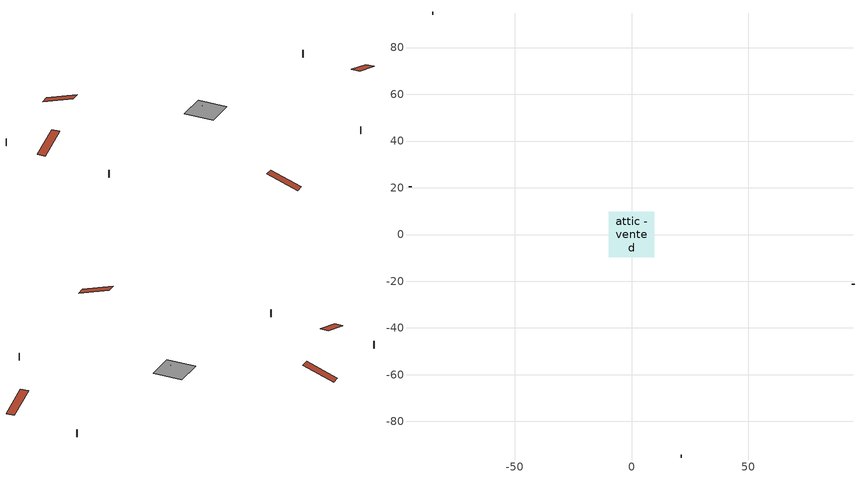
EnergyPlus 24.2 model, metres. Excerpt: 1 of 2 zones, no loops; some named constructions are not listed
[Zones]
attic - vented
 floor to conditioned space (Floor2 construction Reversed): -9.73,-9.73 -9.73,9.73 9.73,9.73 9.73,-9.73 z6.78
 floor to conditioned space (Floor3 construction Reversed): -4.34,-4.34 -4.34,4.34 4.34,4.34 4.34,-4.34 z6.78
 wall outside (Wall7 construction): -84.82,94.77 -85.22,94.77 / 21.16,-94.77 21.55,-94.77 / -94.77,20.71 -94.77,20.32 / 94.77,-21.39 94.77,-21 z1.9:6.78
 roof outside (Roof1 construction): -32.84,94.77,6.78 -32.84,74.04,13.69 -27.38,74.04,13.69 -27.38,94.77,6.78; -63.61,-94.77,6.78 -63.61,-74.04,13.69 -69.07,-74.04,13.69 -69.07,-94.77,6.78; -94.77,63.61,6.78 -74.04,63.61,13.69 -74.04,69.07,13.69 -94.77,69.07,6.78; 94.77,-63.61,6.78 74.04,-63.61,13.69 74.04,-69.07,13.69 94.77,-69.07,6.78
[Construction]
Floor2 construction: ceiling loosefill ins, ceiling stud and cavity, gypsum board
Floor3 construction: ceiling loosefill ins 1, ceiling stud and cavity 1, gypsum board
[EnergyManagementSystem:Sensor]
Name | Output:Variable or Output:Meter Index Key | Output:Variable or Output:Meter
s_sol_13 | Wall1:270 | Surface Inside Face Solar Radiation Heat Gain Energy
s_sol_14 | Wall1:90 | Surface Inside Face Solar Radiation Heat Gain Energy
s_sol_15 | Wall2:0 | Surface Inside Face Solar Radiation Heat Gain Energy
s_sol_16 | Wall2:180 | Surface Inside Face Solar Radiation Heat Gain Energy
s_sol_17 | Wall2:270 | Surface Inside Face Solar Radiation Heat Gain Energy
s_sol_18 | Wall2:90 | Surface Inside Face Solar Radiation Heat Gain Energy
s_sol_19 | Wall3:0 | Surface Inside Face Solar Radiation Heat Gain Energy
s_sol_2 | Floor3 | Surface Inside Face Solar Radiation Heat Gain Energy
s_sol_20 | Wall3:180 | Surface Inside Face Solar Radiation Heat Gain Energy
s_sol_21 | Wall3:270 | Surface Inside Face Solar Radiation Heat Gain Energy
s_sol_22 | Wall3:90 | Surface Inside Face Solar Radiation Heat Gain Energy
s_sol_23 | Wall4:0 | Surface Inside Face Solar Radiation Heat Gain Energy
s_sol_24 | Wall4:180 | Surface Inside Face Solar Radiation Heat Gain Energy
s_sol_25 | Wall4:270 | Surface Inside Face Solar Radiation Heat Gain Energy
s_sol_26 | Wall4:90 | Surface Inside Face Solar Radiation Heat Gain Energy
s_sol_27 | Wall5:0 | Surface Inside Face Solar Radiation Heat Gain Energy
s_sol_28 | Wall5:180 | Surface Inside Face Solar Radiation Heat Gain Energy
s_sol_29 | Wall5:270 | Surface Inside Face Solar Radiation Heat Gain Energy
s_sol_3 | FoundationWall1 | Surface Inside Face Solar Radiation Heat Gain Energy
s_sol_30 | Wall5:90 | Surface Inside Face Solar Radiation Heat Gain Energy
s_sol_31 | Wall6:0 | Surface Inside Face Solar Radiation Heat Gain Energy
s_sol_32 | Wall6:180 | Surface Inside Face Solar Radiation Heat Gain Energy
s_sol_33 | Wall6:270 | Surface Inside Face Solar Radiation Heat Gain Energy
s_sol_34 | Wall6:90 | Surface Inside Face Solar Radiation Heat Gain Energy
s_sol_35 | Wall8:0 | Surface Inside Face Solar Radiation Heat Gain Energy
s_sol_36 | Wall8:180 | Surface Inside Face Solar Radiation Heat Gain Energy
s_sol_37 | Wall8:270 | Surface Inside Face Solar Radiation Heat Gain Energy
s_sol_38 | Wall8:90 | Surface Inside Face Solar Radiation Heat Gain Energy
s_sol_4 | inferred conditioned ceiling | Surface Inside Face Solar Radiation Heat Gain Energy
s_sol_5 | inferred conditioned floor | Surface Inside Face Solar Radiation Heat Gain Energy
s_sol_6 | RimJoist1:0 | Surface Inside Face Solar Radiation Heat Gain Energy
s_sol_7 | RimJoist1:180 | Surface Inside Face Solar Radiation Heat Gain Energy
s_sol_8 | RimJoist1:270 | Surface Inside Face Solar Radiation Heat Gain Energy
s_sol_9 | RimJoist1:90 | Surface Inside Face Solar Radiation Heat Gain Energy
s_surf | Floor1 | Surface Inside Face Net Surface Thermal Radiation Heat Gain Energy
s_surf_1 | Floor2 | Surface Inside Face Net Surface Thermal Radiation Heat Gain Energy
s_surf_10 | Slab1 | Surface Inside Face Net Surface Thermal Radiation Heat Gain Energy
s_surf_11 | Wall1:0 | Surface Inside Face Net Surface Thermal Radiation Heat Gain Energy
s_surf_12 | Wall1:180 | Surface Inside Face Net Surface Thermal Radiation Heat Gain Energy
s_surf_13 | Wall1:270 | Surface Inside Face Net Surface Thermal Radiation Heat Gain Energy
s_surf_14 | Wall1:90 | Surface Inside Face Net Surface Thermal Radiation Heat Gain Energy
s_surf_15 | Wall2:0 | Surface Inside Face Net Surface Thermal Radiation Heat Gain Energy
s_surf_16 | Wall2:180 | Surface Inside Face Net Surface Thermal Radiation Heat Gain Energy
s_surf_17 | Wall2:270 | Surface Inside Face Net Surface Thermal Radiation Heat Gain Energy
s_surf_18 | Wall2:90 | Surface Inside Face Net Surface Thermal Radiation Heat Gain Energy
s_surf_19 | Wall3:0 | Surface Inside Face Net Surface Thermal Radiation Heat Gain Energy
s_surf_2 | Floor3 | Surface Inside Face Net Surface Thermal Radiation Heat Gain Energy
s_surf_20 | Wall3:180 | Surface Inside Face Net Surface Thermal Radiation Heat Gain Energy
s_surf_21 | Wall3:270 | Surface Inside Face Net Surface Thermal Radiation Heat Gain Energy
s_surf_22 | Wall3:90 | Surface Inside Face Net Surface Thermal Radiation Heat Gain Energy
s_surf_23 | Wall4:0 | Surface Inside Face Net Surface Thermal Radiation Heat Gain Energy
s_surf_24 | Wall4:180 | Surface Inside Face Net Surface Thermal Radiation Heat Gain Energy
s_surf_25 | Wall4:270 | Surface Inside Face Net Surface Thermal Radiation Heat Gain Energy
s_surf_26 | Wall4:90 | Surface Inside Face Net Surface Thermal Radiation Heat Gain Energy
s_surf_27 | Wall5:0 | Surface Inside Face Net Surface Thermal Radiation Heat Gain Energy
s_surf_28 | Wall5:180 | Surface Inside Face Net Surface Thermal Radiation Heat Gain Energy
s_surf_29 | Wall5:270 | Surface Inside Face Net Surface Thermal Radiation Heat Gain Energy
s_surf_3 | FoundationWall1 | Surface Inside Face Net Surface Thermal Radiation Heat Gain Energy
s_surf_30 | Wall5:90 | Surface Inside Face Net Surface Thermal Radiation Heat Gain Energy
s_surf_31 | Wall6:0 | Surface Inside Face Net Surface Thermal Radiation Heat Gain Energy
s_surf_32 | Wall6:180 | Surface Inside Face Net Surface Thermal Radiation Heat Gain Energy
s_surf_33 | Wall6:270 | Surface Inside Face Net Surface Thermal Radiation Heat Gain Energy
s_surf_34 | Wall6:90 | Surface Inside Face Net Surface Thermal Radiation Heat Gain Energy
s_surf_35 | Wall8:0 | Surface Inside Face Net Surface Thermal Radiation Heat Gain Energy
s_surf_36 | Wall8:180 | Surface Inside Face Net Surface Thermal Radiation Heat Gain Energy
s_surf_37 | Wall8:270 | Surface Inside Face Net Surface Thermal Radiation Heat Gain Energy
s_surf_38 | Wall8:90 | Surface Inside Face Net Surface Thermal Radiation Heat Gain Energy
s_surf_4 | inferred conditioned ceiling | Surface Inside Face Net Surface Thermal Radiation Heat Gain Energy
s_surf_5 | inferred conditioned floor | Surface Inside Face Net Surface Thermal Radiation Heat Gain Energy
s_surf_6 | RimJoist1:0 | Surface Inside Face Net Surface Thermal Radiation Heat Gain Energy
s_surf_7 | RimJoist1:180 | Surface Inside Face Net Surface Thermal Radiation Heat Gain Energy
s_surf_8 | RimJoist1:270 | Surface Inside Face Net Surface Thermal Radiation Heat Gain Energy
s_surf_9 | RimJoist1:90 | Surface Inside Face Net Surface Thermal Radiation Heat Gain Energy
[EnergyManagementSystem:Actuator]
Name | Actuated Component Unique | Actuated Component Type | Actuated Component Control Type
fridge_schedule_act | fridge schedule | Schedule:Constant | Schedule Value
infil_flow_act | infil flow | Zone Infiltration | Air Exchange Flow Rate
mech_vent_house_fan_cfis_act | mech vent house fan cfis | ElectricEquipment | Electricity Rate
mech_vent_house_fan_latent_load_act | mech vent house fan latent load | OtherEquipment | Power Level
mech_vent_house_fan_sensible_load_act | mech vent house fan sensible load | OtherEquipment | Power Level
natural_vent_flow_act | natural vent flow | Zone Infiltration | Air Exchange Flow Rate
water_heater_1_ec_adj_act | water heater energy adjustment2 | OtherEquipment | Power Level
water_heater_ec_adj_act | water heater energy adjustment1 | OtherEquipment | Power Level
whole_house_fan_act | whole house fan | ElectricEquipment | Electricity Rate
whole_house_fan_flow_act | whole house fan flow | Zone Infiltration | Air Exchange Flow Rate
whole_house_fan_mix_act | whole house fan mix | ZoneMixing | Air Exchange Flow Rate
[EnergyManagementSystem:Program]
component_loads_program: Set loads_htg_walls = 0; Set loads_htg_rim_joists = 0; Set loads_htg_foundation_walls = 0; Set loads_htg_floors = 0; Set loads_htg_slabs = 0; Set loads_htg_ceilings = 0; Set loads_htg_roofs = 0; Set loads_htg_windows_conduction = 0; Set loads_htg_windows_solar = 0; Set loads_htg_doors = 0; Set loads_htg_skylights_conduction = 0; Set loads_htg_skylights_solar = 0; Set loads_htg_internal_mass = 0; Set loads_htg_intgains = 0; Set loads_htg_lighting = 0; Set loads_htg_infil = 0; Set loads_htg_mechvent = 0; Set loads_htg_natvent = 0; Set loads_htg_whf = 0; Set loads_htg_ducts = 0; Set loads_clg_walls = 0; Set loads_clg_rim_joists = 0; Set loads_clg_foundation_walls = 0; Set loads_clg_floors = 0; Set loads_clg_slabs = 0; Set loads_clg_ceilings = 0; Set loads_clg_roofs = 0; Set loads_clg_windows_conduction = 0; Set loads_clg_windows_solar = 0; Set loads_clg_doors = 0; Set loads_clg_skylights_conduction = 0; Set loads_clg_skylights_solar = 0; Set loads_clg_internal_mass = 0; Set loads_clg_intgains = 0; Set loads_clg_lighting = 0; Set loads_clg_infil = 0; Set loads_clg_mechvent = 0; Set loads_clg_natvent = 0; Set loads_clg_whf = 0; Set loads_clg_ducts = 0; Set hr_walls = 0; Set hr_walls = hr_walls + s_conv_11 + s_ig_11 + s_sol_11 + s_lgt_11 + s_surf_11; Set hr_walls = hr_walls + s_conv_12 + s_ig_12 + s_sol_12 + s_lgt_12 + s_surf_12; Set hr_walls = hr_walls + s_conv_13 + s_ig_13 + s_sol_13 + s_lgt_13 + s_surf_13; Set hr_walls = hr_walls + s_conv_14 + s_ig_14 + s_sol_14 + s_lgt_14 + s_surf_14; Set hr_walls = hr_walls + s_conv_15 + s_ig_15 + s_sol_15 + s_lgt_15 + s_surf_15; Set hr_walls = hr_walls + s_conv_16 + s_ig_16 + s_sol_16 + s_lgt_16 + s_surf_16; Set hr_walls = hr_walls + s_conv_17 + s_ig_17 + s_sol_17 + s_lgt_17 + s_surf_17; Set hr_walls = hr_walls + s_conv_18 + s_ig_18 + s_sol_18 + s_lgt_18 + s_surf_18; Set hr_walls = hr_walls + s_conv_19 + s_ig_19 + s_sol_19 + s_lgt_19 + s_surf_19; Set hr_walls = hr_walls + s_conv_20 + s_ig_20 + s_sol_20 + s_lgt_20 + s_surf_20; Set hr_walls = hr_walls + s_conv_21 + s_ig_21 + s_sol_21 + s_lgt_21 + s_surf_21; Set hr_walls = hr_walls + s_conv_22 + s_ig_22 + s_sol_22 + s_lgt_22 + s_surf_22; Set hr_walls = hr_walls + s_conv_23 + s_ig_23 + s_sol_23 + s_lgt_23 + s_surf_23; Set hr_walls = hr_walls + s_conv_24 + s_ig_24 + s_sol_24 + s_lgt_24 + s_surf_24; Set hr_walls = hr_walls + s_conv_25 + s_ig_25 + s_sol_25 + s_lgt_25 + s_surf_25; Set hr_walls = hr_walls + s_conv_26 + s_ig_26 + s_sol_26 + s_lgt_26 + s_surf_26; Set hr_walls = hr_walls + s_conv_27 + s_ig_27 + s_sol_27 + s_lgt_27 + s_surf_27; Set hr_walls = hr_walls + s_conv_28 + s_ig_28 + s_sol_28 + s_lgt_28 + s_surf_28; Set hr_walls = hr_walls + s_conv_29 + s_ig_29 + s_sol_29 + s_lgt_29 + s_surf_29; Set hr_walls = hr_walls + s_conv_30 + s_ig_30 + s_sol_30 + s_lgt_30 + s_surf_30; Set hr_walls = hr_walls + s_conv_31 + s_ig_31 + s_sol_31 + s_lgt_31 + s_surf_31; Set hr_walls = hr_walls + s_conv_32 + s_ig_32 + s_sol_32 + s_lgt_32 + s_surf_32; Set hr_walls = hr_walls + s_conv_33 + s_ig_33 + s_sol_33 + s_lgt_33 + s_surf_33; Set hr_walls = hr_walls + s_conv_34 + s_ig_34 + s_sol_34 + s_lgt_34 + s_surf_34; Set hr_walls = hr_walls + s_conv_35 + s_ig_35 + s_sol_35 + s_lgt_35 + s_surf_35; Set hr_walls = hr_walls + s_conv_36 + s_ig_36 + s_sol_36 + s_lgt_36 + s_surf_36; Set hr_walls = hr_walls + s_conv_37 + s_ig_37 + s_sol_37 + s_lgt_37 + s_surf_37; Set hr_walls = hr_walls + s_conv_38 + s_ig_38 + s_sol_38 + s_lgt_38 + s_surf_38; Set hr_rim_joists = 0; Set hr_rim_joists = hr_rim_joists + s_conv_6 + s_ig_6 + s_sol_6 + s_lgt_6 + s_surf_6; Set hr_rim_joists = hr_rim_joists + s_conv_7 + s_ig_7 + s_sol_7 + s_lgt_7 + s_surf_7; Set hr_rim_joists = hr_rim_joists + s_conv_8 + s_ig_8 + s_sol_8 + s_lgt_8 + s_surf_8; Set hr_rim_joists = hr_rim_joists + s_conv_9 + s_ig_9 + s_sol_9 + s_lgt_9 + s_surf_9; Set hr_foundation_walls = 0; Set hr_foundation_walls = hr_foundation_walls + s_conv_3 + s_ig_3 + s_sol_3 + s_lgt_3 + s_surf_3; Set hr_floors = 0; Set hr_floors = hr_floors + s_conv + s_ig + s_sol + s_lgt + s_surf; Set hr_slabs = 0; Set hr_slabs = hr_slabs + s_conv_10 + s_ig_10 + s_sol_10 + s_lgt_10 + s_surf_10; Set hr_ceilings = 0; Set hr_ceilings = hr_ceilings + s_conv_1 + s_ig_1 + s_sol_1 + s_lgt_1 + s_surf_1; Set hr_ceilings = hr_ceilings + s_conv_2 + s_ig_2 + s_sol_2 + s_lgt_2 + s_surf_2; Set hr_roofs = 0; Set hr_windows_conduction = 0; Set hr_windows_conduction = hr_windows_conduction + ss_conv_4; Set hr_windows_conduction = hr_windows_conduction + ss_ig_4; Set hr_windows_conduction = hr_windows_conduction + ss_surf_4; Set hr_windows_conduction = hr_windows_conduction + ss_conv_5; Set hr_windows_conduction = hr_windows_conduction + ss_ig_5; Set hr_windows_conduction = hr_windows_conduction + ss_surf_5; Set hr_windows_conduction = hr_windows_conduction + ss_conv_6; Set hr_windows_conduction = hr_windows_conduction + ss_ig_6; Set hr_windows_conduction = hr_windows_conduction + ss_surf_6; Set hr_windows_conduction = hr_windows_conduction + ss_conv_7; Set hr_windows_conduction = hr_windows_conduction + ss_ig_7; Set hr_windows_conduction = hr_windows_conduction + ss_surf_7; Set hr_windows_conduction = hr_windows_conduction + ss_conv_8; Set hr_windows_conduction = hr_windows_conduction + ss_ig_8; Set hr_windows_conduction = hr_windows_conduction + ss_surf_8; Set hr_windows_conduction = hr_windows_conduction + ss_conv_9; Set hr_windows_conduction = hr_windows_conduction + ss_ig_9; Set hr_windows_conduction = hr_windows_conduction + ss_surf_9; Set hr_windows_conduction = hr_windows_conduction + ss_conv_10; Set hr_windows_conduction = hr_windows_conduction + ss_ig_10; Set hr_windows_conduction = hr_windows_conduction + ss_surf_10; Set hr_windows_conduction = hr_windows_conduction + ss_conv_11; Set hr_windows_conduction = hr_windows_conduction + ss_ig_11; Set hr_windows_conduction = hr_windows_conduction + ss_surf_11; Set hr_windows_conduction = hr_windows_conduction + ss_conv_12; Set hr_windows_conduction = hr_windows_conduction + ss_ig_12; Set hr_windows_conduction = hr_windows_conduction + ss_surf_12; Set hr_windows_conduction = hr_windows_conduction + ss_conv_13; Set hr_windows_conduction = hr_windows_conduction + ss_ig_13; Set hr_windows_conduction = hr_windows_conduction + ss_surf_13; Set hr_windows_conduction = hr_windows_conduction + ss_conv_14; Set hr_windows_conduction = hr_windows_conduction + ss_ig_14; Set hr_windows_conduction = hr_windows_conduction + ss_surf_14; Set hr_windows_conduction = hr_windows_conduction + ss_conv_15; Set hr_windows_conduction = hr_windows_conduction + ss_ig_15; Set hr_windows_conduction = hr_windows_conduction + ss_surf_15; Set hr_windows_conduction = hr_windows_conduction + ss_conv_16; Set hr_windows_conduction = hr_windows_conduction + ss_ig_16; Set hr_windows_conduction = hr_windows_conduction + ss_surf_16; Set hr_windows_conduction = hr_windows_conduction + ss_conv_17; Set hr_windows_conduction = hr_windows_conduction + ss_ig_17; Set hr_windows_conduction = hr_windows_conduction + ss_surf_17; Set hr_windows_conduction = hr_windows_conduction + ss_conv_18; Set hr_windows_conduction = hr_windows_conduction + ss_ig_18; Set hr_windows_conduction = hr_windows_conduction + ss_surf_18; Set hr_windows_conduction = hr_windows_conduction + ss_conv_19; Set hr_windows_conduction = hr_windows_conduction + ss_ig_19; Set hr_windows_conduction = hr_windows_conduction + ss_surf_19; Set hr_windows_conduction = hr_windows_conduction + ss_conv_20; Set hr_windows_conduction = hr_windows_conduction + ss_ig_20; Set hr_windows_conduction = hr_windows_conduction + ss_surf_20; Set hr_windows_conduction = hr_windows_conduction + ss_conv_21; Set hr_windows_conduction = hr_windows_conduction + ss_ig_21; Set hr_windows_conduction = hr_windows_conduction + ss_surf_21; Set hr_windows_conduction = hr_windows_conduction + ss_conv_22; Set hr_windows_conduction = hr_windows_conduction + ss_ig_22; Set hr_windows_conduction = hr_windows_conduction + ss_surf_22; Set hr_windows_conduction = hr_windows_conduction + ss_conv_23; Set hr_windows_conduction = hr_windows_conduction + ss_ig_23; Set hr_windows_conduction = hr_windows_conduction + ss_surf_23; Set hr_windows_conduction = hr_windows_conduction + ss_conv_24; Set hr_windows_conduction = hr_windows_conduction + ss_ig_24; Set hr_windows_conduction = hr_windows_conduction + ss_surf_24; Set hr_windows_conduction = hr_windows_conduction + ss_conv_25; Set hr_windows_conduction = hr_windows_conduction + ss_ig_25; Set hr_windows_conduction = hr_windows_conduction + ss_surf_25; Set hr_windows_conduction = hr_windows_conduction + ss_conv_26; Set hr_windows_conduction = hr_windows_conduction + ss_ig_26; Set hr_windows_conduction = hr_windows_conduction + ss_surf_26; Set hr_windows_conduction = hr_windows_conduction + ss_conv_27; Set hr_windows_conduction = hr_windows_conduction + ss_ig_27; Set hr_windows_conduction = hr_windows_conduction + ss_surf_27; Set hr_windows_conduction = hr_windows_conduction + ss_conv_28; Set hr_windows_conduction = hr_windows_conduction + ss_ig_28; Set hr_windows_conduction = hr_windows_conduction + ss_surf_28; Set hr_windows_conduction = hr_windows_conduction + ss_conv_31; Set hr_windows_conduction = hr_windows_conduction + ss_ig_31; Set hr_windows_conduction = hr_windows_conduction + ss_surf_31; Set hr_windows_conduction = hr_windows_conduction + ss_conv_32; Set hr_windows_conduction = hr_windows_conduction + ss_ig_32; Set hr_windows_conduction = hr_windows_conduction + ss_surf_32; Set hr_windows_conduction = hr_windows_conduction + ss_conv_33; Set hr_windows_conduction = hr_windows_conduction + ss_ig_33; Set hr_windows_conduction = hr_windows_conduction + ss_surf_33; Set hr_windows_conduction = hr_windows_conduction + ss_conv_34; Set hr_windows_conduction = hr_windows_conduction + ss_ig_34; Set hr_windows_conduction = hr_windows_conduction + ss_surf_34; Set hr_windows_conduction = hr_windows_conduction + ss_conv_35; Set hr_windows_conduction = hr_windows_conduction + ss_ig_35; Set hr_windows_conduction = hr_windows_conduction + ss_surf_35; Set hr_windows_conduction = hr_windows_conduction + ss_conv_36; Set hr_windows_conduction = hr_windows_conduction + ss_ig_36; Set hr_windows_conduction = hr_windows_conduction + ss_surf_36; Set hr_windows_conduction = hr_windows_conduction + ss_conv_37; Set hr_windows_conduction = hr_windows_conduction + ss_ig_37; Set hr_windows_conduction = hr_windows_conduction + ss_surf_37; Set hr_windows_conduction = hr_windows_conduction + ss_conv_38; Set hr_windows_conduction = hr_windows_conduction + ss_ig_38; Set hr_windows_conduction = hr_windows_conduction + ss_surf_38; Set hr_windows_conduction = hr_windows_conduction + ss_conv_39; Set hr_windows_conduction = hr_windows_conduction + ss_ig_39; Set hr_windows_conduction = hr_windows_conduction + ss_surf_39; Set hr_windows_conduction = hr_windows_conduction + ss_conv_40; Set hr_windows_conduction = hr_windows_conduction + ss_ig_40; Set hr_windows_conduction = hr_windows_conduction + ss_surf_40; Set hr_windows_conduction = hr_windows_conduction + ss_conv_41; Set hr_windows_conduction = hr_windows_conduction + ss_ig_41; Set hr_windows_conduction = hr_windows_conduction + ss_surf_41; Set hr_windows_conduction = hr_windows_conduction + ss_conv_42; Set hr_windows_conduction = hr_windows_conduction + ss_ig_42; Set hr_windows_conduction = hr_windows_conduction + ss_surf_42; Set hr_windows_conduction = hr_windows_conduction + ss_conv_43; Set hr_windows_conduction = hr_windows_conduction + ss_ig_43; Set hr_windows_conduction = hr_windows_conduction + ss_surf_43; Set hr_windows_conduction = hr_windows_conduction + ss_conv_44; Set hr_windows_conduction = hr_windows_conduction + ss_ig_44; Set hr_windows_conduction = hr_windows_conduction + ss_surf_44; Set hr_windows_conduction = hr_windows_conduction + ss_conv_45; Set hr_windows_conduction = hr_windows_conduction + ss_ig_45; Set hr_windows_conduction = hr_windows_conduction + ss_surf_45; Set hr_windows_conduction = hr_windows_conduction + ss_conv_46; Set hr_windows_conduction = hr_windows_conduction + ss_ig_46; Set hr_windows_conduction = hr_windows_conduction + ss_surf_46; Set hr_windows_conduction = hr_windows_conduction + ss_conv_47; Set hr_windows_conduction = hr_windows_conduction + ss_ig_47; Set hr_windows_conduction = hr_windows_conduction + ss_surf_47; Set hr_windows_conduction = hr_windows_conduction + ss_conv_48; Set hr_windows_conduction = hr_windows_conduction + ss_ig_48; Set hr_windows_conduction = hr_windows_conduction + ss_surf_48; Set hr_windows_conduction = hr_windows_conduction + ss_conv_49; Set hr_windows_conduction = hr_windows_conduction + ss_ig_49; Set hr_windows_conduction = hr_windows_conduction + ss_surf_49; Set hr_windows_conduction = hr_windows_conduction + ss_conv_50; Set hr_windows_conduction = hr_windows_conduction + ss_ig_50; Set hr_windows_conduction = hr_windows_conduction + ss_surf_50; Set hr_windows_solar = 0; Set hr_windows_solar = hr_windows_solar - ss_trans_in * ZoneTimestep * 3600 + ss_back_out * ZoneTimestep * 3600 + ss_trans_out * ZoneTimestep * 3600; Set hr_windows_solar = hr_windows_solar - ss_trans_in_1 * ZoneTimestep * 3600 + ss_back_out_1 * ZoneTimestep * 3600 + ss_trans_out_1 * ZoneTimestep * 3600; Set hr_windows_solar = hr_windows_solar - ss_trans_in_2 * ZoneTimestep * 3600 + ss_back_out_2 * ZoneTimestep * 3600 + ss_trans_out_2 * ZoneTimestep * 3600; Set hr_windows_solar = hr_windows_solar - ss_trans_in_3 * ZoneTimestep * 3600 + ss_back_out_3 * ZoneTimestep * 3600 + ss_trans_out_3 * ZoneTimestep * 3600; Set hr_windows_solar = hr_windows_solar - ss_trans_in_4 * ZoneTimestep * 3600 + ss_back_out_4 * ZoneTimestep * 3600 + ss_trans_out_4 * ZoneTimestep * 3600; Set hr_windows_solar = hr_windows_solar - ss_trans_in_5 * ZoneTimestep * 3600 + ss_back_out_5 * ZoneTimestep * 3600 + ss_trans_out_5 * ZoneTimestep * 3600; Set hr_windows_solar = hr_windows_solar - ss_trans_in_6 * ZoneTimestep * 3600 + ss_back_out_6 * ZoneTimestep * 3600 + ss_trans_out_6 * ZoneTimestep * 3600; Set hr_windows_solar = hr_windows_solar - ss_trans_in_7 * ZoneTimestep * 3600 + ss_back_out_7 * ZoneTimestep * 3600 + ss_trans_out_7 * ZoneTimestep * 3600; Set hr_windows_solar = hr_windows_solar - ss_trans_in_8 * ZoneTimestep * 3600 + ss_back_out_8 * ZoneTimestep * 3600 + ss_trans_out_8 * ZoneTimestep * 3600; Set hr_windows_solar = hr_windows_solar - ss_trans_in_9 * ZoneTimestep * 3600 + ss_back_out_9 * ZoneTimestep * 3600 + ss_trans_out_9 * ZoneTimestep * 3600; Set hr_windows_solar = hr_windows_solar - ss_trans_in_10 * ZoneTimestep * 3600 + ss_back_out_10 * ZoneTimestep * 3600 + ss_trans_out_10 * ZoneTimestep * 3600; Set hr_windows_solar = hr_windows_solar - ss_trans_in_11 * ZoneTimestep * 3600 + ss_back_out_11 * ZoneTimestep * 3600 + ss_trans_out_11 * ZoneTimestep * 3600; Set hr_windows_solar = hr_windows_solar - ss_trans_in_12 * ZoneTimestep * 3600 + ss_back_out_12 * ZoneTimestep * 3600 + ss_trans_out_12 * ZoneTimestep * 3600; Set hr_windows_solar = hr_windows_solar - ss_trans_in_13 * ZoneTimestep * 3600 + ss_back_out_13 * ZoneTimestep * 3600 + ss_trans_out_13 * ZoneTimestep * 3600; Set hr_windows_solar = hr_windows_solar - ss_trans_in_14 * ZoneTimestep * 3600 + ss_back_out_14 * ZoneTimestep * 3600 + ss_trans_out_14 * ZoneTimestep * 3600; Set hr_windows_solar = hr_windows_solar - ss_trans_in_15 * ZoneTimestep * 3600 + ss_back_out_15 * ZoneTimestep * 3600 + ss_trans_out_15 * ZoneTimestep * 3600; Set hr_windows_solar = hr_windows_solar - ss_trans_in_16 * ZoneTimestep * 3600 + ss_back_out_16 * ZoneTimestep * 3600 + ss_trans_out_16 * ZoneTimestep * 3600; Set hr_windows_solar = hr_windows_solar - ss_trans_in_17 * ZoneTimestep * 3600 + ss_back_out_17 * ZoneTimestep * 3600 + ss_trans_out_17 * ZoneTimestep * 3600; Set hr_windows_solar = hr_windows_solar - ss_trans_in_18 * ZoneTimestep * 3600 + ss_back_out_18 * ZoneTimestep * 3600 + ss_trans_out_18 * ZoneTimestep * 3600; Set hr_windows_solar = hr_windows_solar - ss_trans_in_19 * ZoneTimestep * 3600 + ss_back_out_19 * ZoneTimestep * 3600 + ss_trans_out_19 * ZoneTimestep * 3600; Set hr_windows_solar = hr_windows_solar - ss_trans_in_20 * ZoneTimestep * 3600 + ss_back_out_20 * ZoneTimestep * 3600 + ss_trans_out_20 * ZoneTimestep * 3600; Set hr_windows_solar = hr_windows_solar - ss_trans_in_21 * ZoneTimestep * 3600 + ss_back_out_21 * ZoneTimestep * 3600 + ss_trans_out_21 * ZoneTimestep * 3600; Set hr_windows_solar = hr_windows_solar - ss_trans_in_22 * ZoneTimestep * 3600 + ss_back_out_22 * ZoneTimestep * 3600 + ss_trans_out_22 * ZoneTimestep * 3600; Set hr_windows_solar = hr_windows_solar - ss_trans_in_23 * ZoneTimestep * 3600 + ss_back_out_23 * ZoneTimestep * 3600 + ss_trans_out_23 * ZoneTimestep * 3600; Set hr_windows_solar = hr_windows_solar - ss_trans_in_24 * ZoneTimestep * 3600 + ss_back_out_24 * ZoneTimestep * 3600 + ss_trans_out_24 * ZoneTimestep * 3600; Set hr_windows_solar = hr_windows_solar - ss_trans_in_27 * ZoneTimestep * 3600 + ss_back_out_27 * ZoneTimestep * 3600 + ss_trans_out_27 * ZoneTimestep * 3600; Set hr_windows_solar = hr_windows_solar - ss_trans_in_28 * ZoneTimestep * 3600 + ss_back_out_28 * ZoneTimestep * 3600 + ss_trans_out_28 * ZoneTimestep * 3600; Set hr_windows_solar = hr_windows_solar - ss_trans_in_29 * ZoneTimestep * 3600 + ss_back_out_29 * ZoneTimestep * 3600 + ss_trans_out_29 * ZoneTimestep * 3600; Set hr_windows_solar = hr_windows_solar - ss_trans_in_30 * ZoneTimestep * 3600 + ss_back_out_30 * ZoneTimestep * 3600 + ss_trans_out_30 * ZoneTimestep * 3600; Set hr_windows_solar = hr_windows_solar - ss_trans_in_31 * ZoneTimestep * 3600 + ss_back_out_31 * ZoneTimestep * 3600 + ss_trans_out_31 * ZoneTimestep * 3600; Set hr_windows_solar = hr_windows_solar - ss_trans_in_32 * ZoneTimestep * 3600 + ss_back_out_32 * ZoneTimestep * 3600 + ss_trans_out_32 * ZoneTimestep * 3600; Set hr_windows_solar = hr_windows_solar - ss_trans_in_33 * ZoneTimestep * 3600 + ss_back_out_33 * ZoneTimestep * 3600 + ss_trans_out_33 * ZoneTimestep * 3600; Set hr_windows_solar = hr_windows_solar - ss_trans_in_34 * ZoneTimestep * 3600 + ss_back_out_34 * ZoneTimestep * 3600 + ss_trans_out_34 * ZoneTimestep * 3600; Set hr_windows_solar = hr_windows_solar - ss_trans_in_35 * ZoneTimestep * 3600 + ss_back_out_35 * ZoneTimestep * 3600 + ss_trans_out_35 * ZoneTimestep * 3600; Set hr_windows_solar = hr_windows_solar - ss_trans_in_36 * ZoneTimestep * 3600 + ss_back_out_36 * ZoneTimestep * 3600 + ss_trans_out_36 * ZoneTimestep * 3600; Set hr_windows_solar = hr_windows_solar - ss_trans_in_37 * ZoneTimestep * 3600 + ss_back_out_37 * ZoneTimestep * 3600 + ss_trans_out_37 * ZoneTimestep * 3600; Set hr_windows_solar = hr_windows_solar - ss_trans_in_38 * ZoneTimestep * 3600 + ss_back_out_38 * ZoneTimestep * 3600 + ss_trans_out_38 * ZoneTimestep * 3600; Set hr_windows_solar = hr_windows_solar - ss_trans_in_39 * ZoneTimestep * 3600 + ss_back_out_39 * ZoneTimestep * 3600 + ss_trans_out_39 * ZoneTimestep * 3600; Set hr_windows_solar = hr_windows_solar - ss_trans_in_40 * ZoneTimestep * 3600 + ss_back_out_40 * ZoneTimestep * 3600 + ss_trans_out_40 * ZoneTimestep * 3600; Set hr_windows_solar = hr_windows_solar - ss_trans_in_41 * ZoneTimestep * 3600 + ss_back_out_41 * ZoneTimestep * 3600 + ss_trans_out_41 * ZoneTimestep * 3600; Set hr_windows_solar = hr_windows_solar - ss_trans_in_42 * ZoneTimestep * 3600 + ss_back_out_42 * ZoneTimestep * 3600 + ss_trans_out_42 * ZoneTimestep * 3600; Set hr_windows_solar = hr_windows_solar - ss_trans_in_43 * ZoneTimestep * 3600 + ss_back_out_43 * ZoneTimestep * 3600 + ss_trans_out_43 * ZoneTimestep * 3600; Set hr_windows_solar = hr_windows_solar - ss_trans_in_44 * ZoneTimestep * 3600 + ss_back_out_44 * ZoneTimestep * 3600 + ss_trans_out_44 * ZoneTimestep * 3600; Set hr_windows_solar = hr_windows_solar - ss_trans_in_45 * ZoneTimestep * 3600 + ss_back_out_45 * ZoneTimestep * 3600 + ss_trans_out_45 * ZoneTimestep * 3600; Set hr_windows_solar = hr_windows_solar - ss_trans_in_46 * ZoneTimestep * 3600 + ss_back_out_46 * ZoneTimestep * 3600 + ss_trans_out_46 * ZoneTimestep * 3600; Set hr_doors = 0; Set hr_doors = hr_doors + ss_sol; Set hr_doors = hr_doors + ss_lgt; Set hr_doors = hr_doors + ss_conv; Set hr_doors = hr_doors + ss_ig; Set hr_doors = hr_doors + ss_surf; Set hr_doors = hr_doors + ss_sol_1; Set hr_doors = hr_doors + ss_lgt_1; Set hr_doors = hr_doors + ss_conv_1; Set hr_doors = hr_doors + ss_ig_1; Set hr_doors = hr_doors + ss_surf_1; Set hr_doors = hr_doors + ss_sol_2; Set hr_doors = hr_doors + ss_lgt_2; Set hr_doors = hr_doors + ss_conv_2; Set hr_doors = hr_doors + ss_ig_2; Set hr_doors = hr_doors + ss_surf_2; Set hr_doors = hr_doors + ss_sol_3; Set hr_doors = hr_doors + ss_lgt_3; Set hr_doors = hr_doors + ss_conv_3; Set hr_doors = hr_doors + ss_ig_3; Set hr_doors = hr_doors + ss_surf_3; Set hr_skylights_conduction = 0; Set hr_skylights_conduction = hr_skylights_conduction + ss_conv_29; Set hr_skylights_conduction = hr_skylights_conduction + ss_ig_29; Set hr_skylights_conduction = hr_skylights_conduction + ss_surf_29; Set hr_skylights_conduction = hr_skylights_conduction + ss_conv_30; Set hr_skylights_conduction = hr_skylights_conduction + ss_ig_30; Set hr_skylights_conduction = hr_skylights_conduction + ss_surf_30; Set hr_skylights_solar = 0; Set hr_skylights_solar = hr_skylights_solar - ss_trans_in_25 * ZoneTimestep * 3600 + ss_back_out_25 * ZoneTimestep * 3600 + ss_trans_out_25 * ZoneTimestep * 3600; Set hr_skylights_solar = hr_skylights_solar - ss_trans_in_26 * ZoneTimestep * 3600 + ss_back_out_26 * ZoneTimestep * 3600 + ss_trans_out_26 * ZoneTimestep * 3600; Set hr_internal_mass = 0; Set hr_internal_mass = hr_internal_mass + s_conv_4 + s_ig_4 + s_sol_4 + s_lgt_4 + s_surf_4; Set hr_internal_mass = hr_internal_mass + s_conv_5 + s_ig_5 + s_sol_5 + s_lgt_5 + s_surf_5; Set hr_internal_mass = hr_internal_mass + im_conv + im_ig + im_sol + im_lgt + im_surf; Set hr_internal_mass = hr_internal_mass + im_conv_1 + im_ig_1 + im_sol_1 + im_lgt_1 + im_surf_1; Set hr_intgains = 0; Set hr_intgains = hr_intgains - ig_ee_conv - ig_ee_rad - ig_ee_conv_1 - ig_ee_rad_1 - ig_ee_conv_2 - ig_ee_rad_2 - ig_ee_conv_3 - ig_ee_rad_3 - ig_ee_conv_4 - ig_ee_rad_4 - ig_ee_conv_5 - ig_ee_rad_5 - ig_ee_conv_6 - ig_ee_rad_6 - ig_oe_conv - ig_oe_rad - ig_oe_conv_1 - ig_oe_rad_1 - ig_oe_conv_2 - ig_oe_rad_2 - ig_oe_conv_3 - ig_oe_rad_3 - ig_oe_conv_4 - ig_oe_rad_4 - ig_oe_conv_5 - ig_oe_rad_5 - ig_ppl_conv - ig_ppl_rad; Set hr_lighting = 0; Set hr_lighting = hr_lighting - ig_lgt_conv - ig_lgt_rad - ig_lgt_vis; Set hr_infil = 0; Set hr_infil = hr_infil - airflow_gain + airflow_loss; Set hr_natvent = 0; Set hr_natvent = hr_natvent - airflow_gain_1 + airflow_loss_1; Set hr_whf = 0; Set hr_whf = hr_whf - airflow_gain_2 + airflow_loss_2; Set hr_mechvent = 0; Set hr_mechvent = hr_mechvent - mv_conv - mv_rad - mv_conv_1 - mv_rad_1 - mv_conv_2 - mv_rad_2 - mv_conv_3 - mv_rad_3 - mv_conv_4 - mv_rad_4 - mv_conv_5 - mv_rad_5 - mv_conv_6 - mv_rad_6; Set hr_ducts = 0; Set hr_intgains = hr_intgains + dhw_loss * (1.0*(1-dhw_rtf) + 1.0*dhw_rtf); Set hr_intgains = hr_intgains + dhw_loss_1 * (0.64*(1-dhw_rtf_1) + 1.0*dhw_rtf_1); Set htg_mode = 0; Set clg_mode = 0; If (htg_load_cond > 0); Set htg_mode = 1.0; ElseIf (clg_load_cond > 0); Set clg_mode = 0.0; Else; Set htg_season = 0; Set clg_season = 0; If ((DayOfYear >= 1) && (DayOfYear <= 365)); Set clg_season = 1; EndIf; If ((DayOfYear >= 1) && (DayOfYear <= 365)); Set htg_season = 1; EndIf; If ((airflow_gain_1 <> 0) || (airflow_loss_1 <> 0)) && (clg_season == 1); Set clg_mode = 0.0; ElseIf ((airflow_gain_2 <> 0) || (airflow_loss_2 <> 0)) && (clg_season == 1); Set clg_mode = 0.0; Else; Set Tmid_setpoint = (htg_sp_s_1 + clg_sp_s_1) / 2; If (tin_s_1 > Tmid_setpoint) && (clg_season == 1); Set clg_mode = 0.0; ElseIf (tin_s_1 < Tmid_setpoint) && (htg_season == 1); Set htg_mode = 1.0; EndIf; EndIf; EndIf; Set loads_htg_walls = loads_htg_walls + (hr_walls * htg_mode * 1); Set loads_htg_rim_joists = loads_htg_rim_joists + (hr_rim_joists * htg_mode * 1); Set loads_htg_foundation_walls = loads_htg_foundation_walls + (hr_foundation_walls * htg_mode * 1); Set loads_htg_floors = loads_htg_floors + (hr_floors * htg_mode * 1); Set loads_htg_slabs = loads_htg_slabs + (hr_slabs * htg_mode * 1); Set loads_htg_ceilings = loads_htg_ceilings + (hr_ceilings * htg_mode * 1); Set loads_htg_roofs = loads_htg_roofs + (hr_roofs * htg_mode * 1); Set loads_htg_windows_conduction = loads_htg_windows_conduction + (hr_windows_conduction * htg_mode * 1); Set loads_htg_windows_solar = loads_htg_windows_solar + (hr_windows_solar * htg_mode * 1); Set loads_htg_doors = loads_htg_doors + (hr_doors * htg_mode * 1); Set loads_htg_skylights_conduction = loads_htg_skylights_conduction + (hr_skylights_conduction * htg_mode * 1); Set loads_htg_skylights_solar = loads_htg_skylights_solar + (hr_skylights_solar * htg_mode * 1); Set loads_htg_internal_mass = loads_htg_internal_mass + (hr_internal_mass * htg_mode * 1); Set loads_htg_intgains = loads_htg_intgains + (hr_intgains * htg_mode * 1); Set loads_htg_lighting = loads_htg_lighting + (hr_lighting * htg_mode * 1); Set loads_htg_infil = loads_htg_infil + (hr_infil * htg_mode * 1); Set loads_htg_mechvent = loads_htg_mechvent + (hr_mechvent * htg_mode * 1); Set loads_htg_natvent = loads_htg_natvent + (hr_natvent * htg_mode * 1); Set loads_htg_whf = loads_htg_whf + (hr_whf * htg_mode * 1); Set loads_htg_ducts = loads_htg_ducts + (hr_ducts * htg_mode * 1); Set loads_clg_walls = loads_clg_walls + (-hr_walls * clg_mode * 1); Set loads_clg_rim_joists = loads_clg_rim_joists + (-hr_rim_joists * clg_mode * 1); Set loads_clg_foundation_walls = loads_clg_foundation_walls + (-hr_foundation_walls * clg_mode * 1); Set loads_clg_floors = loads_clg_floors + (-hr_floors * clg_mode * 1); Set loads_clg_slabs = loads_clg_slabs + (-hr_slabs * clg_mode * 1); Set loads_clg_ceilings = loads_clg_ceilings + (-hr_ceilings * clg_mode * 1); Set loads_clg_roofs = loads_clg_roofs + (-hr_roofs * clg_mode * 1); Set loads_clg_windows_conduction = loads_clg_windows_conduction + (-hr_windows_conduction * clg_mode * 1); Set loads_clg_windows_solar = loads_clg_windows_solar + (-hr_windows_solar * clg_mode * 1); Set loads_clg_doors = loads_clg_doors + (-hr_doors * clg_mode * 1); Set loads_clg_skylights_conduction = loads_clg_skylights_conduction + (-hr_skylights_conduction * clg_mode * 1); Set loads_clg_skylights_solar = loads_clg_skylights_solar + (-hr_skylights_solar * clg_mode * 1); Set loads_clg_internal_mass = loads_clg_internal_mass + (-hr_internal_mass * clg_mode * 1); Set loads_clg_intgains = loads_clg_intgains + (-hr_intgains * clg_mode * 1); Set loads_clg_lighting = loads_clg_lighting + (-hr_lighting * clg_mode * 1); Set loads_clg_infil = loads_clg_infil + (-hr_infil * clg_mode * 1); Set loads_clg_mechvent = loads_clg_mechvent + (-hr_mechvent * clg_mode * 1); Set loads_clg_natvent = loads_clg_natvent + (-hr_natvent * clg_mode * 1); Set loads_clg_whf = loads_clg_whf + (-hr_whf * clg_mode * 1); Set loads_clg_ducts = loads_clg_ducts + (-hr_ducts * clg_mode * 1)
fridge_schedule_program: Set Tin = fridge_tin_s*(9.0/5.0)+32.0; Set fridge_schedule_act = 0; If (Hour == 0); Set fridge_schedule_act = (-0.487+0.019*Tin); ElseIf (Hour == 1); Set fridge_schedule_act = (-0.34+0.016*Tin); ElseIf (Hour == 2); Set fridge_schedule_act = (-0.37+0.017*Tin); ElseIf (Hour == 3); Set fridge_schedule_act = (-0.361+0.016*Tin); ElseIf (Hour == 4); Set fridge_schedule_act = (-0.515+0.018*Tin); ElseIf (Hour == 5); Set fridge_schedule_act = (-0.684+0.021*Tin); ElseIf (Hour == 6); Set fridge_schedule_act = (-0.471+0.019*Tin); ElseIf (Hour == 7); Set fridge_schedule_act = (-0.159+0.015*Tin); ElseIf (Hour == 8); Set fridge_schedule_act = (-0.079+0.015*Tin); ElseIf (Hour == 9); Set fridge_schedule_act = (-0.417+0.019*Tin); ElseIf (Hour == 10); Set fridge_schedule_act = (-0.411+0.018*Tin); ElseIf (Hour == 11); Set fridge_schedule_act = (-0.386+0.018*Tin); ElseIf (Hour == 12); Set fridge_schedule_act = (-0.24+0.016*Tin); ElseIf (Hour == 13); Set fridge_schedule_act = (-0.314+0.017*Tin); ElseIf (Hour == 14); Set fridge_schedule_act = (-0.16+0.015*Tin); ElseIf (Hour == 15); Set fridge_schedule_act = (-0.121+0.015*Tin); ElseIf (Hour == 16); Set fridge_schedule_act = (-0.469+0.02*Tin); ElseIf (Hour == 17); Set fridge_schedule_act = (-0.412+0.02*Tin); ElseIf (Hour == 18); Set fridge_schedule_act = (-0.091+0.017*Tin); ElseIf (Hour == 19); Set fridge_schedule_act = (0.077+0.014*Tin); ElseIf (Hour == 20); Set fridge_schedule_act = (-0.118+0.016*Tin); ElseIf (Hour == 21); Set fridge_schedule_act = (-0.247+0.017*Tin); ElseIf (Hour == 22); Set fridge_schedule_act = (-0.445+0.019*Tin); ElseIf (Hour == 23); Set fridge_schedule_act = (-0.544+0.02*Tin); EndIf
furnace_supply_fan_1_disaggregate_program: Set furnace_supply_fan_1_primary_htg = 0; If furnace_htg_coil_1_s > 0; Set furnace_supply_fan_1_primary_htg = furnace_supply_fan_1_s; EndIf
furnace_supply_fan_disaggregate_program: Set furnace_supply_fan_primary_htg = 0; If furnace_htg_coil_s > 0; Set furnace_supply_fan_primary_htg = furnace_supply_fan_s; EndIf
infil_program: Set p_m = 0.14; Set p_s = 0.22; Set s_m = 270; Set s_s = 370; Set z_m = 9.99744; Set z_s = 7.424724563088447; Set f_t = (((s_m/z_m)^p_m)*((z_s/s_s)^p_s)); Set Tdiff = tin_s-tout_s; Set dT = @Abs Tdiff; Set c = 0.1345; Set Cs = 0.1171; Set Cw = 0.1404; Set n = 0.65; Set sft = (f_t*0.54); Set temp1 = ((c*Cw)*((sft*site_vw_s)^(2*n)))^2; Set Qinf = (((c*Cs*(dT^n))^2)+temp1)^0.5; Set Qinf = (@Max Qinf 0); Set mech_vent_house_fan_sensible_load_act = 0.0; Set mech_vent_house_fan_latent_load_act = 0.0; Set OASupInPb = out_pb_s; Set OASupInTemp = tout_s; Set OASupInW = out_wt_s; Set OASupRho = (@RhoAirFnPbTdbW OASupInPb OASupInTemp OASupInW); Set OASupCp = (@CpAirFnW OASupInW); Set OASupInEnth = (@HFnTdbW OASupInTemp OASupInW); Set ZoneTemp = tin_s; Set ZoneW = win_s; Set ZoneCp = (@CpAirFnW ZoneW); Set ZoneAirEnth = (@HFnTdbW ZoneTemp ZoneW); Set mech_vent_house_fan_cfis_act = 0.0; Set QWHV_cfis_sup = 0.0; Set QWHV_cfis_suppl_sup = 0.0; Set QWHV_cfis_suppl_exh = 0.0; Set Qrange = 0; Set Qrange = Qrange + 0.075 * mech_vent_range_fan_0_sch_s; Set Qbath = 0; Set Qbath = Qbath + 0.066 * mech_vent_bath_fan_0_sch_s; Set Qbath = Qbath + 0.066 * mech_vent_bath_fan_1_sch_s; Set Qdryer = 0; Set Qdryer = Qdryer + 0.00308 * clothes_dryer_exhaust_0_sch_s; Set QWHV_sup = 0.0125; Set QWHV_exh = 0.0125; Set Qsupply = QWHV_sup + QWHV_cfis_sup + QWHV_cfis_suppl_sup; Set Qexhaust = Qrange + Qbath + Qdryer + QWHV_exh + QWHV_cfis_suppl_exh; Set Qfan = (@Max Qexhaust Qsupply); Set Qducts = 0; If Qducts < 0; Set Qsupply = Qsupply - Qducts; Else; Set Qexhaust = Qexhaust + Qducts; EndIf; Set Qfan_with_ducts = (@Max Qexhaust Qsupply); Set Qimb = (@Abs (Qsupply - Qexhaust)); If Qinf + Qimb > 0; Set Qtot = Qfan_with_ducts + (Qinf^2) / (Qinf + Qimb); Else; Set Qtot = Qfan_with_ducts; EndIf; Set Qinf_adj = Qtot - Qfan; Set infil_flow_act = Qinf_adj; Set infil_program_Qinf = Qinf_adj; Set infil_program_Qfan = Qfan; Set Qload = Qfan; Set Effectiveness_Sens = 0.0; Set Effectiveness_Lat = 0.0; Set Fan_MFR = Qload * OASupRho; Set ZoneInEnth = OASupInEnth; Set ZoneInTemp = OASupInTemp; If Qload > 0; Set Effectiveness_Sens = Effectiveness_Sens + 0.0125 / Qload * 0.4000374708252167; Set Effectiveness_Lat = Effectiveness_Lat + 0.0125 / Qload * 0.0; EndIf; Set ERVCpMin = (@Min OASupCp ZoneCp); Set ERVSupOutTemp = OASupInTemp + ERVCpMin/OASupCp * Effectiveness_Sens * (ZoneTemp - OASupInTemp); Set ERVSupOutW = OASupInW + ERVCpMin/OASupCp * Effectiveness_Lat * (ZoneW - OASupInW); Set ERVSupOutEnth = (@HFnTdbW ERVSupOutTemp ERVSupOutW); Set ERVSensHeatTrans = Fan_MFR * OASupCp * (ERVSupOutTemp - OASupInTemp); Set ERVTotalHeatTrans = Fan_MFR * (ERVSupOutEnth - OASupInEnth); Set ERVLatHeatTrans = ERVTotalHeatTrans - ERVSensHeatTrans; Set ZoneInEnth = ERVSupOutEnth; Set ZoneInTemp = ERVSupOutTemp; Set FanTotalToCond = Fan_MFR * (ZoneInEnth - ZoneAirEnth); Set FanSensToCond = Fan_MFR * ZoneCp * (ZoneInTemp - ZoneTemp); Set FanLatToCond = FanTotalToCond - FanSensToCond; Set mech_vent_house_fan_sensible_load_act = mech_vent_house_fan_sensible_load_act + FanSensToCond; Set mech_vent_house_fan_latent_load_act = mech_vent_house_fan_latent_load_act + FanLatToCond
natural_vent_program: Set Tin = tin_s; Set Tout = tout_s; Set Wout = out_wt_s; Set Pbar = out_pb_s; Set Phiout = (@RhFnTdbWPb Tout Wout Pbar); Set MaxHR = 0.0115; Set Tnvsp = (htg_sp_s + clg_sp_s) / 2; Set NVavail = natural_vent_s; Set ClgSsnAvail = cool_season; Set Qnv = 0; Set Qwhf = 0; Set whole_house_fan_mix_act = 0; Set whole_house_fan_act = 0; If ((Wout < MaxHR) && (Tin > Tout) && (Tin > Tnvsp) && (ClgSsnAvail > 0)); Set WHF_Flow = 0; Set Adj = (Tin-Tnvsp)/(Tin-Tout); Set Adj = (@Min Adj 1); Set Adj = (@Max Adj 0); If (WHF_Flow > 0); Set Qwhf = WHF_Flow*Adj; Set whole_house_fan_mix_act = WHF_Flow*Adj; Set WHF_W = 0; Set whole_house_fan_act = WHF_W*Adj; ElseIf (NVavail > 0); Set NVArea = 0.0; Set Cs = 0.00027308541177851206; Set Cw = 3.868524714928815e-05; Set Tdiff = Tin-Tout; Set dT = (@Abs Tdiff); Set Vwind = site_vw_s; Set SGNV = NVArea*Adj*((((Cs*dT)+(Cw*(Vwind^2)))^0.5)/1000); Set MaxNV = 12.647782456642563; Set Qnv = (@Min SGNV MaxNV); EndIf; EndIf; Set natural_vent_flow_act = Qnv; Set whole_house_fan_flow_act = Qwhf; Set natural_vent_program_Qnv = Qnv; Set natural_vent_program_Qwhf = Qwhf
total_airflows_program: Set total_infil_flow_rate = 0; Set total_mechvent_flow_rate = 0; Set total_natvent_flow_rate = 0; Set total_whf_flow_rate = 0; Set total_infil_flow_rate = total_infil_flow_rate + (infil_program_Qinf * 1); Set total_mechvent_flow_rate = total_mechvent_flow_rate + (infil_program_Qfan * 1); Set total_natvent_flow_rate = total_natvent_flow_rate + (natural_vent_program_Qnv * 1); Set total_whf_flow_rate = total_whf_flow_rate + (natural_vent_program_Qwhf * 1)
total_loads_program: Set loads_htg_tot = 0; Set loads_clg_tot = 0; If htg_load_cond > 0; Set loads_htg_tot = loads_htg_tot + (htg_load_cond - clg_load_cond) * 1.0; EndIf; Set loads_htg_tot = (@Max loads_htg_tot 0); If clg_load_cond > 0; Set loads_clg_tot = loads_clg_tot + (clg_load_cond - htg_load_cond) * 0.0; EndIf; Set loads_clg_tot = (@Max loads_clg_tot 0)
unit_heater_supply_fan_1_disaggregate_program: Set unit_heater_supply_fan_1_primary_htg = 0; If unit_heater_htg_coil_1_s > 0; Set unit_heater_supply_fan_1_primary_htg = unit_heater_supply_fan_1_s; EndIf
unit_heater_supply_fan_2_disaggregate_program: Set unit_heater_supply_fan_2_primary_htg = 0; If unit_heater_htg_coil_2_s > 0; Set unit_heater_supply_fan_2_primary_htg = unit_heater_supply_fan_2_s; EndIf
unit_heater_supply_fan_disaggregate_program: Set unit_heater_supply_fan_primary_htg = 0; If unit_heater_htg_coil_s > 0; Set unit_heater_supply_fan_primary_htg = unit_heater_supply_fan_s; EndIf
unmet_hours_program: Set htg_unmet_hours = 0; Set clg_unmet_hours = 0; Set unit_htg_unmet_hours = 0; If ((DayOfYear >= 1) && (DayOfYear <= 365)); Set unit_htg_unmet_hours = unit_htg_unmet_hours + conditioned_space_htg_unmet_s; If unit_htg_unmet_hours > htg_unmet_hours; Set htg_unmet_hours = unit_htg_unmet_hours; EndIf; EndIf
water_heater_1_EC_adj: If WarmupFlag == 0; Set dhw_e_cons = water_heater_1_energy + water_heater_1_on_cycle_parasitic + water_heater_1_off_cycle_parasitic; Set water_heater_1_ec_adj_act = 0.0 * dhw_e_cons / 1; EndIf
water_heater_EC_adj: If WarmupFlag == 0; Set dhw_e_cons = water_heater_energy + water_heater_on_cycle_parasitic + water_heater_off_cycle_parasitic; Set water_heater_ec_adj_act = 0.0 * dhw_e_cons / 1; EndIf
[EnergyManagementSystem:ProgramCallingManager]
component_loads_program_calling_manager: EndOfZoneTimestepAfterZoneReporting; component_loads_program
fridge_schedule_program_calling_manager: BeginZoneTimestepAfterInitHeatBalance; fridge_schedule_program
furnace_supply_fan_1_disaggregate_program_calling_manager: EndOfSystemTimestepBeforeHVACReporting; furnace_supply_fan_1_disaggregate_program
furnace_supply_fan_disaggregate_program_calling_manager: EndOfSystemTimestepBeforeHVACReporting; furnace_supply_fan_disaggregate_program
infil_program_calling_manager: BeginZoneTimestepAfterInitHeatBalance; infil_program
natural_vent_program_calling_manager: BeginZoneTimestepAfterInitHeatBalance; natural_vent_program
total_airflows_program_calling_manager: EndOfZoneTimestepAfterZoneReporting; total_airflows_program
total_loads_program_calling_manager: EndOfZoneTimestepAfterZoneReporting; total_loads_program
unit_heater_supply_fan_1_disaggregate_program_calling_manager: EndOfSystemTimestepBeforeHVACReporting; unit_heater_supply_fan_1_disaggregate_program
unit_heater_supply_fan_2_disaggregate_program_calling_manager: EndOfSystemTimestepBeforeHVACReporting; unit_heater_supply_fan_2_disaggregate_program
unit_heater_supply_fan_disaggregate_program_calling_manager: EndOfSystemTimestepBeforeHVACReporting; unit_heater_supply_fan_disaggregate_program
unmet_hours_program_calling_manager: EndOfZoneTimestepBeforeZoneReporting; unmet_hours_program
water_heater_1_EC_adj_ProgramManager: EndOfSystemTimestepBeforeHVACReporting; water_heater_1_EC_adj
water_heater_EC_adj_ProgramManager: EndOfSystemTimestepBeforeHVACReporting; water_heater_EC_adj
[EnergyManagementSystem:OutputVariable] Type of Data in Variable=Summed
Name | EMS Variable | Update Frequency | EMS Program or Subroutine | Units
furnace supply fan 1 disaggregate htg primary | furnace_supply_fan_1_primary_htg | SystemTimestep | furnace_supply_fan_1_disaggregate_program | J
furnace supply fan disaggregate htg primary | furnace_supply_fan_primary_htg | SystemTimestep | furnace_supply_fan_disaggregate_program | J
unit heater supply fan 1 disaggregate htg primary | unit_heater_supply_fan_1_primary_htg | SystemTimestep | unit_heater_supply_fan_1_disaggregate_program | J
unit heater supply fan 2 disaggregate htg primary | unit_heater_supply_fan_2_primary_htg | SystemTimestep | unit_heater_supply_fan_2_disaggregate_program | J
unit heater supply fan disaggregate htg primary | unit_heater_supply_fan_primary_htg | SystemTimestep | unit_heater_supply_fan_disaggregate_program | J
loads_htg_tot_peakload_outvar; loads_htg_tot_annual_outvar; Energy Management System Output Variable 1; Energy Management System Output Variable 45 | loads_htg_tot | ZoneTimestep | total_loads_program | J
loads_clg_tot_peakload_outvar; loads_clg_tot_annual_outvar; Energy Management System Output Variable 2; Energy Management System Output Variable 46 | loads_clg_tot | ZoneTimestep | total_loads_program | J
htg_unmet_hours_annual_outvar; Energy Management System Output Variable 3 | htg_unmet_hours | ZoneTimestep | unmet_hours_program | hr
clg_unmet_hours_annual_outvar; Energy Management System Output Variable 4 | clg_unmet_hours | ZoneTimestep | unmet_hours_program | hr
loads_htg_roofs_annual_outvar; Energy Management System Output Variable 5 | loads_htg_roofs | ZoneTimestep | component_loads_program | J
loads_htg_ceilings_annual_outvar; Energy Management System Output Variable 6 | loads_htg_ceilings | ZoneTimestep | component_loads_program | J
loads_htg_walls_annual_outvar; Energy Management System Output Variable 7 | loads_htg_walls | ZoneTimestep | component_loads_program | J
loads_htg_rim_joists_annual_outvar; Energy Management System Output Variable 8 | loads_htg_rim_joists | ZoneTimestep | component_loads_program | J
loads_htg_foundation_walls_annual_outvar; Energy Management System Output Variable 9 | loads_htg_foundation_walls | ZoneTimestep | component_loads_program | J
loads_htg_doors_annual_outvar; Energy Management System Output Variable 10 | loads_htg_doors | ZoneTimestep | component_loads_program | J
loads_htg_windows_conduction_annual_outvar; Energy Management System Output Variable 11 | loads_htg_windows_conduction | ZoneTimestep | component_loads_program | J
loads_htg_windows_solar_annual_outvar; Energy Management System Output Variable 12 | loads_htg_windows_solar | ZoneTimestep | component_loads_program | J
loads_htg_skylights_conduction_annual_outvar; Energy Management System Output Variable 13 | loads_htg_skylights_conduction | ZoneTimestep | component_loads_program | J
loads_htg_skylights_solar_annual_outvar; Energy Management System Output Variable 14 | loads_htg_skylights_solar | ZoneTimestep | component_loads_program | J
loads_htg_floors_annual_outvar; Energy Management System Output Variable 15 | loads_htg_floors | ZoneTimestep | component_loads_program | J
loads_htg_slabs_annual_outvar; Energy Management System Output Variable 16 | loads_htg_slabs | ZoneTimestep | component_loads_program | J
loads_htg_internal_mass_annual_outvar; Energy Management System Output Variable 17 | loads_htg_internal_mass | ZoneTimestep | component_loads_program | J
loads_htg_infil_annual_outvar; Energy Management System Output Variable 18 | loads_htg_infil | ZoneTimestep | component_loads_program | J
loads_htg_natvent_annual_outvar; Energy Management System Output Variable 19 | loads_htg_natvent | ZoneTimestep | component_loads_program | J
loads_htg_mechvent_annual_outvar; Energy Management System Output Variable 20 | loads_htg_mechvent | ZoneTimestep | component_loads_program | J
loads_htg_whf_annual_outvar; Energy Management System Output Variable 21 | loads_htg_whf | ZoneTimestep | component_loads_program | J
loads_htg_ducts_annual_outvar; Energy Management System Output Variable 22 | loads_htg_ducts | ZoneTimestep | component_loads_program | J
loads_htg_intgains_annual_outvar; Energy Management System Output Variable 23 | loads_htg_intgains | ZoneTimestep | component_loads_program | J
loads_htg_lighting_annual_outvar; Energy Management System Output Variable 24 | loads_htg_lighting | ZoneTimestep | component_loads_program | J
loads_clg_roofs_annual_outvar; Energy Management System Output Variable 25 | loads_clg_roofs | ZoneTimestep | component_loads_program | J
loads_clg_ceilings_annual_outvar; Energy Management System Output Variable 26 | loads_clg_ceilings | ZoneTimestep | component_loads_program | J
loads_clg_walls_annual_outvar; Energy Management System Output Variable 27 | loads_clg_walls | ZoneTimestep | component_loads_program | J
loads_clg_rim_joists_annual_outvar; Energy Management System Output Variable 28 | loads_clg_rim_joists | ZoneTimestep | component_loads_program | J
loads_clg_foundation_walls_annual_outvar; Energy Management System Output Variable 29 | loads_clg_foundation_walls | ZoneTimestep | component_loads_program | J
loads_clg_doors_annual_outvar; Energy Management System Output Variable 30 | loads_clg_doors | ZoneTimestep | component_loads_program | J
loads_clg_windows_conduction_annual_outvar; Energy Management System Output Variable 31 | loads_clg_windows_conduction | ZoneTimestep | component_loads_program | J
loads_clg_windows_solar_annual_outvar; Energy Management System Output Variable 32 | loads_clg_windows_solar | ZoneTimestep | component_loads_program | J
loads_clg_skylights_conduction_annual_outvar; Energy Management System Output Variable 33 | loads_clg_skylights_conduction | ZoneTimestep | component_loads_program | J
loads_clg_skylights_solar_annual_outvar; Energy Management System Output Variable 34 | loads_clg_skylights_solar | ZoneTimestep | component_loads_program | J
loads_clg_floors_annual_outvar; Energy Management System Output Variable 35 | loads_clg_floors | ZoneTimestep | component_loads_program | J
loads_clg_slabs_annual_outvar; Energy Management System Output Variable 36 | loads_clg_slabs | ZoneTimestep | component_loads_program | J
loads_clg_internal_mass_annual_outvar; Energy Management System Output Variable 37 | loads_clg_internal_mass | ZoneTimestep | component_loads_program | J
loads_clg_infil_annual_outvar; Energy Management System Output Variable 38 | loads_clg_infil | ZoneTimestep | component_loads_program | J
loads_clg_natvent_annual_outvar; Energy Management System Output Variable 39 | loads_clg_natvent | ZoneTimestep | component_loads_program | J
loads_clg_mechvent_annual_outvar; Energy Management System Output Variable 40 | loads_clg_mechvent | ZoneTimestep | component_loads_program | J
loads_clg_whf_annual_outvar; Energy Management System Output Variable 41 | loads_clg_whf | ZoneTimestep | component_loads_program | J
loads_clg_ducts_annual_outvar; Energy Management System Output Variable 42 | loads_clg_ducts | ZoneTimestep | component_loads_program | J
loads_clg_intgains_annual_outvar; Energy Management System Output Variable 43 | loads_clg_intgains | ZoneTimestep | component_loads_program | J
loads_clg_lighting_annual_outvar; Energy Management System Output Variable 44 | loads_clg_lighting | ZoneTimestep | component_loads_program | J
[Schedule:Day:Interval]
interior lighting schedule day: No, 01:00, 0.108182, 04:00, 0.0901515, 05:00, 0.0991667, 06:00, 0.162273, 07:00, 0.270455, 08:00, 0.342576, 10:00, 0.369621, 11:00, 0.351591, 12:00, 0.333561, 13:00, 0.324545, 14:00, 0.31553, 15:00, 0.333561, 16:00, 0.369621, 17:00, 0.450758, 18:00, 0.585985, 19:00, 0.775303, 20:00, 0.955606, 21:00, 0.991667, 22:00, 0.712197, 23:00, 0.360606, 24:00, 0.162273
interior lighting schedule day 1: No, 01:00, 0.100909, 04:00, 0.0840909, 05:00, 0.0925, 06:00, 0.151364, 07:00, 0.252273, 08:00, 0.319545, 10:00, 0.344773, 11:00, 0.327955, 12:00, 0.311136, 13:00, 0.302727, 14:00, 0.294318, 15:00, 0.311136, 16:00, 0.344773, 17:00, 0.420455, 18:00, 0.546591, 19:00, 0.723182, 20:00, 0.891364, 21:00, 0.925, 22:00, 0.664318, 23:00, 0.336364, 24:00, 0.151364
interior lighting schedule day 2: No, 01:00, 0.0927273, 04:00, 0.0772727, 05:00, 0.085, 06:00, 0.139091, 07:00, 0.231818, 08:00, 0.293636, 10:00, 0.316818, 11:00, 0.301364, 12:00, 0.285909, 13:00, 0.278182, 14:00, 0.270455, 15:00, 0.285909, 16:00, 0.316818, 17:00, 0.386364, 18:00, 0.502273, 19:00, 0.664545, 20:00, 0.819091, 21:00, 0.85, 22:00, 0.610455, 23:00, 0.309091, 24:00, 0.139091
interior lighting schedule day 3: No, 01:00, 0.0845455, 04:00, 0.0704545, 05:00, 0.0775, 06:00, 0.126818, 07:00, 0.211364, 08:00, 0.267727, 10:00, 0.288864, 11:00, 0.274773, 12:00, 0.260682, 13:00, 0.253636, 14:00, 0.246591, 15:00, 0.260682, 16:00, 0.288864, 17:00, 0.352273, 18:00, 0.457955, 19:00, 0.605909, 20:00, 0.746818, 21:00, 0.775, 22:00, 0.556591, 23:00, 0.281818, 24:00, 0.126818
interior lighting schedule day 4: No, 01:00, 0.0763636, 04:00, 0.0636364, 05:00, 0.07, 06:00, 0.114545, 07:00, 0.190909, 08:00, 0.241818, 10:00, 0.260909, 11:00, 0.248182, 12:00, 0.235455, 13:00, 0.229091, 14:00, 0.222727, 15:00, 0.235455, 16:00, 0.260909, 17:00, 0.318182, 18:00, 0.413636, 19:00, 0.547273, 20:00, 0.674545, 21:00, 0.7, 22:00, 0.502727, 23:00, 0.254545, 24:00, 0.114545
interior lighting schedule day 5: No, 01:00, 0.0727273, 04:00, 0.0606061, 05:00, 0.0666667, 06:00, 0.109091, 07:00, 0.181818, 08:00, 0.230303, 10:00, 0.248485, 11:00, 0.236364, 12:00, 0.224242, 13:00, 0.218182, 14:00, 0.212121, 15:00, 0.224242, 16:00, 0.248485, 17:00, 0.30303, 18:00, 0.393939, 19:00, 0.521212, 20:00, 0.642424, 21:00, 0.666667, 22:00, 0.478788, 23:00, 0.242424, 24:00, 0.109091
interior lighting schedule day 6: No, 01:00, 0.0745455, 04:00, 0.0621212, 05:00, 0.0683333, 06:00, 0.111818, 07:00, 0.186364, 08:00, 0.236061, 10:00, 0.254697, 11:00, 0.242273, 12:00, 0.229848, 13:00, 0.223636, 14:00, 0.217424, 15:00, 0.229848, 16:00, 0.254697, 17:00, 0.310606, 18:00, 0.403788, 19:00, 0.534242, 20:00, 0.658485, 21:00, 0.683333, 22:00, 0.490758, 23:00, 0.248485, 24:00, 0.111818
